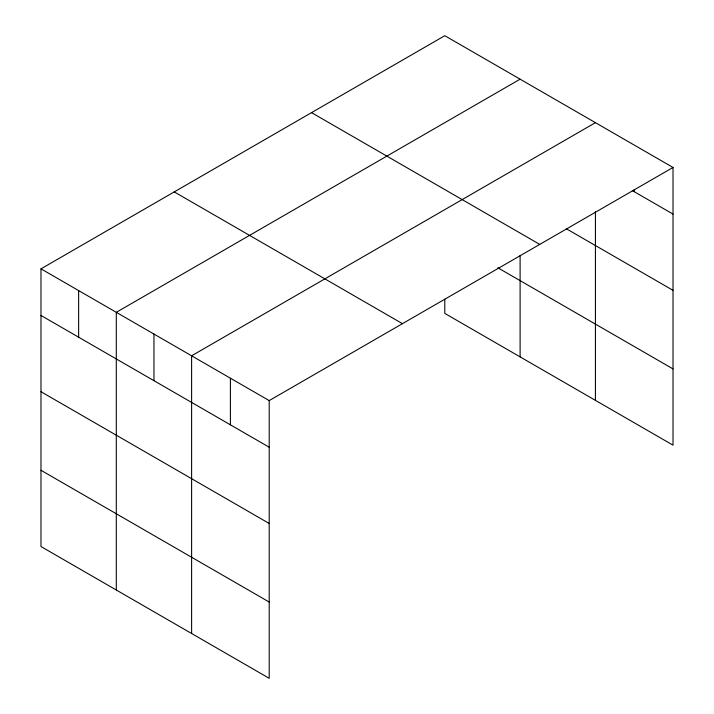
<?xml version="1.0" encoding="UTF-8"?>
<svg xmlns="http://www.w3.org/2000/svg" width="714" height="714" viewBox="0 0 714 714"><rect width="100%" height="100%" fill="white"/><g stroke="black" fill="none" stroke-linecap="round" stroke-linejoin="round"><path stroke-width="1.07" d="M673.016 167.46L269.205 400.599L269.205 678.3L40.984 546.54L40.984 268.839L444.795 35.7L673.016 167.46L673.016 445.161L444.795 313.401L444.795 299.237M520.104 79.183L116.302 312.321L116.302 590.014M595.422 122.665L191.611 355.795L191.611 633.496M632.327 190.593L673.016 214.084M566.452 228.819L673.016 290.339M311.536 112.633L539.757 244.402M497.899 267.804L673.016 368.906M174.243 191.896L402.464 323.665M40.984 268.839L269.205 400.599M40.984 315.463L269.205 447.223M40.984 391.718L269.205 523.478M40.984 470.285L269.205 602.045M634.219 189.469L634.219 191.691M595.422 211.772L595.422 400.367M520.104 255.532L520.104 356.884M230.408 378.197L230.408 424.821M153.956 334.054L153.956 380.678M78.638 290.58L78.638 337.195"/></g></svg>
